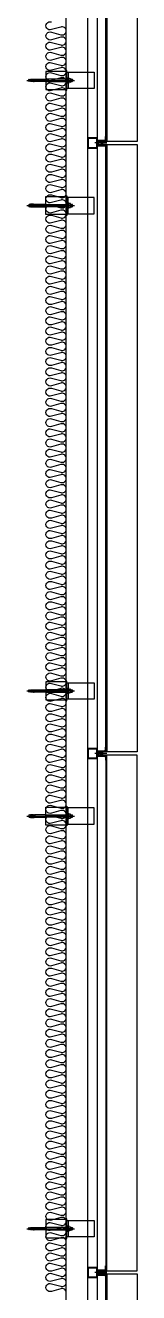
# Model space of a CAD drawing. Header units: millimetres. Extents: x -75040 to 92617, y -36837 to 48530.
# Drawn here: x 87306 to 87850, y 6101 to 12328 of the extents above; entities that cross this region are included whole.
import ezdxf

# ---------------------------------------------------------------- set-up
doc = ezdxf.new("R2010")
doc.units = ezdxf.units.MM
doc.header["$LTSCALE"] = 60
for name, color, linetype in [('A-ELE-9', 9, 'Continuous'), ('A-ETC-8', 8, 'Continuous'), ('A-FIN', 6, 'Continuous'), ('A-HAT-MATL', 8, 'Continuous')]:
    doc.layers.add(name, color=color, linetype=linetype)
doc.layers.add('NOPLOT', color=191, linetype='Continuous', plot=False)

# ---------------------------------------------------------------- blocks, each defined once
blk = doc.blocks.new('A$C632c858f')
at = {"layer": 'A-ETC-8'}
blk.add_arc((-2.8, 0), 24, 341.82483, 18.17517, dxfattribs=at)
blk.add_ellipse((34, 0), major_axis=(7.59, 0), ratio=0.987937, dxfattribs=at)
at = {"layer": 'NOPLOT'}
blk.add_line((0, 0), (58.4, 0), dxfattribs=at)
for points in [[(0, 7.5), (41, 7.5)], [(0, -7.5), (41, -7.5)]]:
    blk.add_lwpolyline(points, dxfattribs=at)
blk = doc.blocks.new('A$Cae507117')
at = {"layer": 'A-ETC-8'}
for points in [[(-50, 0), (-50, -50), (0, -50), (0, 0)], [(-46.8, -3.2), (-46.8, -46.8), (-3.2, -46.8), (-3.2, -3.2)]]:
    blk.add_lwpolyline(points, close=True, dxfattribs=at)
blk = doc.blocks.new('너트 M12')
for p, q in [((-9, 0), (9, 0)), ((-9.5, -9), (-9.5, -0.5)), ((9, -9.5), (-9, -9.5)), ((0, -8.3), (0, -1.2)), ((9.5, -0.5), (9.5, -9))]:
    blk.add_line(p, q)
for centre, start, end in [((-9, -0.5), 90, 180), ((-9, -9), 180, 270), ((9, -0.5), 0, 90), ((9, -9), 270, 0)]:
    blk.add_arc(centre, 0.5, start, end)
at = {"extrusion": (0, 0, -1)}
for centre, major_axis, ratio, start_param, end_param in [((-4.8, -0.9), (-4.75, 0.31), 0.185359, -0.024388, 3.141593), ((4.8, -0.9), (4.75, 0.31), 0.185108, 3.141593, 6.30754), ((-4.8, -8.6), (4.75, 0.31), 0.187111, 0, 3.166211), ((4.8, -8.6), (-4.75, 0.31), 0.185991, 3.117121, 6.283185)]:
    blk.add_ellipse(centre, major_axis=major_axis, ratio=ratio, start_param=start_param, end_param=end_param, dxfattribs=at)
blk = doc.blocks.new('A$C72d8c3b6')
at = {"layer": 'A-ETC-8'}
for p, q in [((94, 0), (-141, 0)), ((-131, 4.5), (-129.5, 6)), ((-121, 4.5), (-131, 4.5)), ((-131, -4.5), (-131, 4.5)), ((-121, 6), (-129.5, 6)), ((-129.5, -6), (-129.5, 6)), ((0, 6), (-109.5, 6)), ((0, 6), (54, 6)), ((54, -6), (54, 6)), ((54, 6), (57, 6)), ((57, -6), (57, 6)), ((71, 4.5), (57, 4.5)), ((57.6, 6.2), (57.6, -6.2)), ((60.6, 6.2), (57.6, 6.2)), ((60.6, 6.2), (75.6, 6.2)), ((61.6, -2), (61.6, 2)), ((65.6, 1.5), (65.6, 2)), ((66.1, 1), (72.7, 1)), ((71, 4.5), (82, 6)), ((76.1, 2.7), (74.3, 1.5)), ((76.6, 5.2), (76.6, 3.5)), ((82, 6), (82.5, 6)), ((84, 4.5), (84, -4.5)), ((-120.8, -4.5), (-131, -4.5)), ((-131, -4.5), (-129.5, -6)), ((-121, -6), (-129.5, -6)), ((-109.5, -6), (0, -6)), ((54, -6), (0, -6)), ((57, -6), (54, -6)), ((71, -4.5), (57, -4.5)), ((60.6, -6.2), (57.6, -6.2)), ((75.6, -6.2), (60.6, -6.2)), ((65.6, -2), (65.6, -1.5)), ((66.1, -1), (72.7, -1)), ((82, -6), (71, -4.5)), ((76.1, -2.7), (74.3, -1.5)), ((76.6, -3.5), (76.6, -5.2)), ((82.5, -6), (82, -6))]:
    blk.add_line(p, q, dxfattribs=at)
for points in [[(-238.5, 40), (-103.5, 40), (-103.5, -40), (-238.5, -40)], [(-109.5, 15), (-109.5, -15), (-111.5, -15), (-111.5, 15)], [(-103.5, -40), (-109.5, -40), (-109.5, 40), (-103.5, 40)], [(-100, 44.5), (-100, -44.5), (0, -44.5), (0, 44.5)]]:
    blk.add_lwpolyline(points, close=True, dxfattribs=at)
blk.add_lwpolyline([(-103.5, 47.5), (-103.5, -47.5, 0.414214), (-102.5, -48.5), (-100, -48.5), (-100, 48.5), (-102.5, 48.5, 0.414214)], format="xyb", close=True, dxfattribs=at)
for centre, radius, start, end in [((63.6, 2), 2, 90, 180), ((63.6, 2), 2, 0, 90), ((66.1, 1.5), 0.5, 180, 270), ((72.7, 4), 3, 270, 303.69007), ((75.6, 5.2), 1, 0, 90), ((75.6, 3.5), 1, 303.69007, 0), ((82.5, 4.5), 1.5, 0, 90), ((63.6, -2), 2, 180, 270), ((63.6, -2), 2, 270, 0), ((66.1, -1.5), 0.5, 90, 180), ((72.7, -4), 3, 56.30993, 90), ((75.6, -5.2), 1, 270, 0), ((75.6, -3.5), 1, 0, 56.30993), ((82.5, -4.5), 1.5, 270, 0)]:
    blk.add_arc(centre, radius, start, end, dxfattribs=at)
at = {"layer": 'A-ETC-8', "rotation": 270}
blk.add_blockref('너트 M12', (-111.5, 0), dxfattribs=at)

msp = doc.modelspace()

# ---------------------------------------------------------------- linework, layer by layer
at = {"layer": 'A-ELE-9', "elevation": 0}
msp.add_lwpolyline([(87700, 14742.5), (87850, 14742.5), (87850, 11757.5), (87700, 11757.5)], dxfattribs=at)
at = {"layer": 'A-ELE-9'}
for points in [[(87700, 11742.5), (87850, 11742.5), (87850, 8757.5), (87700, 8757.5)], [(87700, 6207.5), (87850, 6207.5), (87850, 8742.5), (87700, 8742.5)], [(87700, 6192.5), (87850, 6192.5), (87850, 3407.5), (87700, 3407.5)]]:
    msp.add_lwpolyline(points, dxfattribs=at)
at = {"layer": 'A-ETC-8'}
for p, q in [((87605, 47009.7), (87605, 680)), ((87655, 680), (87655, 47009.7))]:
    msp.add_line(p, q, dxfattribs=at)
at = {"layer": 'A-ETC-8', "elevation": 0}
for points in [[(87692, 11761.5), (87657, 11761.5), (87657, 11750.5), (87655, 11750.5), (87655, 11763.5), (87690.3, 11763.5, -0.226541), (87694, 11767.2), (87694, 11781.9), (87696, 11781.9), (87696, 11765.5, 0.414214)], [(87692, 11738.5), (87657, 11738.5), (87657, 11749.5), (87655, 11749.5), (87655, 11736.5), (87690.3, 11736.5, 0.226541), (87694, 11732.8), (87694, 11718.1), (87696, 11718.1), (87696, 11734.5, -0.414214)], [(87692, 6211.5), (87657, 6211.5), (87657, 6200.5), (87655, 6200.5), (87655, 6213.5), (87690.3, 6213.5, -0.226541), (87694, 6217.2), (87694, 6231.9), (87696, 6231.9), (87696, 6215.5, 0.414214)], [(87692, 6188.5), (87657, 6188.5), (87657, 6199.5), (87655, 6199.5), (87655, 6186.5), (87690.3, 6186.5, 0.226541), (87694, 6182.8), (87694, 6168.1), (87696, 6168.1), (87696, 6184.5, -0.414214)]]:
    msp.add_lwpolyline(points, format="xyb", close=True, dxfattribs=at)
at = {"layer": 'A-ETC-8'}
for points in [[(87692, 8761.5), (87657, 8761.5), (87657, 8750.5), (87655, 8750.5), (87655, 8763.5), (87690.3, 8763.5, -0.226541), (87694, 8767.2), (87694, 8781.9), (87696, 8781.9), (87696, 8765.5, 0.414214)], [(87692, 8738.5), (87657, 8738.5), (87657, 8749.5), (87655, 8749.5), (87655, 8736.5), (87690.3, 8736.5, 0.226541), (87694, 8732.8), (87694, 8718.1), (87696, 8718.1), (87696, 8734.5, -0.414214)]]:
    msp.add_lwpolyline(points, format="xyb", close=True, dxfattribs=at)
at = {"layer": 'A-FIN', "elevation": 0}
msp.add_lwpolyline([(87659, 14738.5), (87659, 14742.5), (87700, 14742.5), (87700, 11757.5), (87659, 11757.5), (87659, 11761.5), (87696, 11761.5), (87696, 14738.5), (87659, 14738.5)], close=True, dxfattribs=at)
at = {"layer": 'A-FIN'}
for points in [[(87659, 11738.5), (87659, 11742.5), (87700, 11742.5), (87700, 8757.5), (87659, 8757.5), (87659, 8761.5), (87696, 8761.5), (87696, 11738.5), (87659, 11738.5)], [(87659, 6211.5), (87659, 6207.5), (87700, 6207.5), (87700, 8742.5), (87659, 8742.5), (87659, 8738.5), (87696, 8738.5), (87696, 6211.5), (87659, 6211.5)], [(87659, 6188.5), (87659, 6192.5), (87700, 6192.5), (87700, 3407.5), (87659, 3407.5), (87659, 3411.5), (87696, 3411.5), (87696, 6188.5), (87659, 6188.5)]]:
    msp.add_lwpolyline(points, close=True, dxfattribs=at)
at = {"layer": 'A-HAT-MATL'}
msp.add_line((87500, -150), (87500, 47009.7), dxfattribs=at)
msp.add_lwpolyline([(87500, 6100.8, 0.524856), (87472.9, 6119.5), (87427.1, 6107.1, -1.449198), (87427.1, 6144.5), (87472.9, 6132.1, 0.524856), (87500, 6150.8, 0.524856), (87472.9, 6169.5), (87427.1, 6157.1, -1.449198), (87427.1, 6194.5), (87472.9, 6182.1, 0.524856), (87500, 6200.8, 0.524856), (87472.9, 6219.5), (87427.1, 6207.1, -1.449198), (87427.1, 6244.5), (87472.9, 6232.1, 0.524856), (87500, 6250.8, 0.524856), (87472.9, 6269.5), (87427.1, 6257.1, -1.449198), (87427.1, 6294.5), (87472.9, 6282.1, 0.524856), (87500, 6300.8, 0.524856), (87472.9, 6319.5), (87427.1, 6307.1, -1.449198), (87427.1, 6344.5), (87472.9, 6332.1, 0.524856), (87500, 6350.8, 0.524856), (87472.9, 6369.5), (87427.1, 6357.1, -1.449198), (87427.1, 6394.5), (87472.9, 6382.1, 0.524856), (87500, 6400.8, 0.524856), (87472.9, 6419.5), (87427.1, 6407.1, -1.449198), (87427.1, 6444.5), (87472.9, 6432.1, 0.524856), (87500, 6450.8, 0.524856), (87472.9, 6469.5), (87427.1, 6457.1, -1.449198), (87427.1, 6494.5), (87472.9, 6482.1, 0.524856), (87500, 6500.8, 0.524856), (87472.9, 6519.5), (87427.1, 6507.1, -1.449198), (87427.1, 6544.5), (87472.9, 6532.1, 0.524856), (87500, 6550.8, 0.524856), (87472.9, 6569.5), (87427.1, 6557.1, -1.449198), (87427.1, 6594.5), (87472.9, 6582.1, 0.524856), (87500, 6600.8, 0.524856), (87472.9, 6619.5), (87427.1, 6607.1, -1.449198), (87427.1, 6644.5), (87472.9, 6632.1, 0.524856), (87500, 6650.8, 0.524856), (87472.9, 6669.5), (87427.1, 6657.1, -1.449198), (87427.1, 6694.5), (87472.9, 6682.1, 0.524856), (87500, 6700.8, 0.524856), (87472.9, 6719.5), (87427.1, 6707.1, -1.449198), (87427.1, 6744.5), (87472.9, 6732.1, 0.524856), (87500, 6750.8, 0.524856), (87472.9, 6769.5), (87427.1, 6757.1, -1.449198), (87427.1, 6794.5), (87472.9, 6782.1, 0.524856), (87500, 6800.8, 0.524856), (87472.9, 6819.5), (87427.1, 6807.1, -1.449198), (87427.1, 6844.5), (87472.9, 6832.1, 0.524856), (87500, 6850.8, 0.524856), (87472.9, 6869.5), (87427.1, 6857.1, -1.449198), (87427.1, 6894.5), (87472.9, 6882.1, 0.524856), (87500, 6900.8, 0.524856), (87472.9, 6919.5), (87427.1, 6907.1, -1.449198), (87427.1, 6944.5), (87472.9, 6932.1, 0.524856), (87500, 6950.8, 0.524856), (87472.9, 6969.5), (87427.1, 6957.1, -1.449198), (87427.1, 6994.5), (87472.9, 6982.1, 0.524856), (87500, 7000.8, 0.524856), (87472.9, 7019.5), (87427.1, 7007.1, -1.449198), (87427.1, 7044.5), (87472.9, 7032.1, 0.524856), (87500, 7050.8, 0.524856), (87472.9, 7069.5), (87427.1, 7057.1, -1.449198), (87427.1, 7094.5), (87472.9, 7082.1, 0.524856), (87500, 7100.8, 0.524856), (87472.9, 7119.5), (87427.1, 7107.1, -1.449198), (87427.1, 7144.5), (87472.9, 7132.1, 0.524856), (87500, 7150.8, 0.524856), (87472.9, 7169.5), (87427.1, 7157.1, -1.449198), (87427.1, 7194.5), (87472.9, 7182.1, 0.524856), (87500, 7200.8, 0.524856), (87472.9, 7219.5), (87427.1, 7207.1, -1.449198), (87427.1, 7244.5), (87472.9, 7232.1, 0.524856), (87500, 7250.8, 0.524856), (87472.9, 7269.5), (87427.1, 7257.1, -1.449198), (87427.1, 7294.5), (87472.9, 7282.1, 0.524856), (87500, 7300.8, 0.524856), (87472.9, 7319.5), (87427.1, 7307.1, -1.449198), (87427.1, 7344.5), (87472.9, 7332.1, 0.524856), (87500, 7350.8, 0.524856), (87472.9, 7369.5), (87427.1, 7357.1, -1.449198), (87427.1, 7394.5), (87472.9, 7382.1, 0.524856), (87500, 7400.8, 0.524856), (87472.9, 7419.5), (87427.1, 7407.1, -1.449198), (87427.1, 7444.5), (87472.9, 7432.1, 0.524856), (87500, 7450.8, 0.524856), (87472.9, 7469.5), (87427.1, 7457.1, -1.449198), (87427.1, 7494.5), (87472.9, 7482.1, 0.524856), (87500, 7500.8, 0.524856), (87472.9, 7519.5), (87427.1, 7507.1, -1.449198), (87427.1, 7544.5), (87472.9, 7532.1, 0.524856), (87500, 7550.8, 0.524856), (87472.9, 7569.5), (87427.1, 7557.1, -1.449198), (87427.1, 7594.5), (87472.9, 7582.1, 0.524856), (87500, 7600.8, 0.524856), (87472.9, 7619.5), (87427.1, 7607.1, -1.449198), (87427.1, 7644.5), (87472.9, 7632.1, 0.524856), (87500, 7650.8, 0.524856), (87472.9, 7669.5), (87427.1, 7657.1, -1.449198), (87427.1, 7694.5), (87472.9, 7682.1, 0.524856), (87500, 7700.8, 0.524856), (87472.9, 7719.5), (87427.1, 7707.1, -1.449198), (87427.1, 7744.5), (87472.9, 7732.1, 0.524856), (87500, 7750.8, 0.524856), (87472.9, 7769.5), (87427.1, 7757.1, -1.449198), (87427.1, 7794.5), (87472.9, 7782.1, 0.524856), (87500, 7800.8, 0.524856), (87472.9, 7819.5), (87427.1, 7807.1, -1.449198), (87427.1, 7844.5), (87472.9, 7832.1, 0.524856), (87500, 7850.8, 0.524856), (87472.9, 7869.5), (87427.1, 7857.1, -1.449198), (87427.1, 7894.5), (87472.9, 7882.1, 0.524856), (87500, 7900.8, 0.524856), (87472.9, 7919.5), (87427.1, 7907.1, -1.449198), (87427.1, 7944.5), (87472.9, 7932.1, 0.524856), (87500, 7950.8, 0.524856), (87472.9, 7969.5), (87427.1, 7957.1, -1.449198), (87427.1, 7994.5), (87472.9, 7982.1, 0.524856), (87500, 8000.8, 0.524856), (87472.9, 8019.5), (87427.1, 8007.1, -1.449198), (87427.1, 8044.5), (87472.9, 8032.1, 0.524856), (87500, 8050.8, 0.524856), (87472.9, 8069.5), (87427.1, 8057.1, -1.449198), (87427.1, 8094.5), (87472.9, 8082.1, 0.524856), (87500, 8100.8, 0.524856), (87472.9, 8119.5), (87427.1, 8107.1, -1.449198), (87427.1, 8144.5), (87472.9, 8132.1, 0.524856), (87500, 8150.8, 0.524856), (87472.9, 8169.5), (87427.1, 8157.1, -1.449198), (87427.1, 8194.5), (87472.9, 8182.1, 0.524856), (87500, 8200.8, 0.524856), (87472.9, 8219.5), (87427.1, 8207.1, -1.449198), (87427.1, 8244.5), (87472.9, 8232.1, 0.524856), (87500, 8250.8, 0.524856), (87472.9, 8269.5), (87427.1, 8257.1, -1.449198), (87427.1, 8294.5), (87472.9, 8282.1, 0.524856), (87500, 8300.8, 0.524856), (87472.9, 8319.5), (87427.1, 8307.1, -1.449198), (87427.1, 8344.5), (87472.9, 8332.1, 0.524856), (87500, 8350.8, 0.524856), (87472.9, 8369.5), (87427.1, 8357.1, -1.449198), (87427.1, 8394.5), (87472.9, 8382.1, 0.524856), (87500, 8400.8, 0.524856), (87472.9, 8419.5), (87427.1, 8407.1, -1.449198), (87427.1, 8444.5), (87472.9, 8432.1, 0.524856), (87500, 8450.8, 0.524856), (87472.9, 8469.5), (87427.1, 8457.1, -1.449198), (87427.1, 8494.5), (87472.9, 8482.1, 0.524856), (87500, 8500.8, 0.524856), (87472.9, 8519.5), (87427.1, 8507.1, -1.449198), (87427.1, 8544.5), (87472.9, 8532.1, 0.524856), (87500, 8550.8, 0.524856), (87472.9, 8569.5), (87427.1, 8557.1, -1.449198), (87427.1, 8594.5), (87472.9, 8582.1, 0.524856), (87500, 8600.8, 0.524856), (87472.9, 8619.5), (87427.1, 8607.1, -1.449198), (87427.1, 8644.5), (87472.9, 8632.1, 0.524856), (87500, 8650.8, 0.524856), (87472.9, 8669.5), (87427.1, 8657.1, -1.449198), (87427.1, 8694.5), (87472.9, 8682.1, 0.524856), (87500, 8700.8, 0.524856), (87472.9, 8719.5), (87427.1, 8707.1, -1.449198), (87427.1, 8744.5), (87472.9, 8732.1, 0.524856), (87500, 8750.8, 0.524856), (87472.9, 8769.5), (87427.1, 8757.1, -1.449198), (87427.1, 8794.5), (87472.9, 8782.1, 0.524856), (87500, 8800.8, 0.524856), (87472.9, 8819.5), (87427.1, 8807.1, -1.449198), (87427.1, 8844.5), (87472.9, 8832.1, 0.524856), (87500, 8850.8, 0.524856), (87472.9, 8869.5), (87427.1, 8857.1, -1.449198), (87427.1, 8894.5), (87472.9, 8882.1, 0.524856), (87500, 8900.8, 0.524856), (87472.9, 8919.5), (87427.1, 8907.1, -1.449198), (87427.1, 8944.5), (87472.9, 8932.1, 0.524856), (87500, 8950.8, 0.524856), (87472.9, 8969.5), (87427.1, 8957.1, -1.449198), (87427.1, 8994.5), (87472.9, 8982.1, 0.524856), (87500, 9000.8, 0.524856), (87472.9, 9019.5), (87427.1, 9007.1, -1.449198), (87427.1, 9044.5), (87472.9, 9032.1, 0.524856), (87500, 9050.8, 0.524856), (87472.9, 9069.5), (87427.1, 9057.1, -1.449198), (87427.1, 9094.5), (87472.9, 9082.1, 0.524856), (87500, 9100.8, 0.524856), (87472.9, 9119.5), (87427.1, 9107.1, -1.449198), (87427.1, 9144.5), (87472.9, 9132.1, 0.524856), (87500, 9150.8, 0.524856), (87472.9, 9169.5), (87427.1, 9157.1, -1.449198), (87427.1, 9194.5), (87472.9, 9182.1, 0.524856), (87500, 9200.8, 0.524856), (87472.9, 9219.5), (87427.1, 9207.1, -1.449198), (87427.1, 9244.5), (87472.9, 9232.1, 0.524856), (87500, 9250.8, 0.524856), (87472.9, 9269.5), (87427.1, 9257.1, -1.449198), (87427.1, 9294.5), (87472.9, 9282.1, 0.524856), (87500, 9300.8, 0.524856), (87472.9, 9319.5), (87427.1, 9307.1, -1.449198), (87427.1, 9344.5), (87472.9, 9332.1, 0.524856), (87500, 9350.8, 0.524856), (87472.9, 9369.5), (87427.1, 9357.1, -1.449198), (87427.1, 9394.5), (87472.9, 9382.1, 0.524856), (87500, 9400.8, 0.524856), (87472.9, 9419.5), (87427.1, 9407.1, -1.449198), (87427.1, 9444.5), (87472.9, 9432.1, 0.524856), (87500, 9450.8, 0.524856), (87472.9, 9469.5), (87427.1, 9457.1, -1.449198), (87427.1, 9494.5), (87472.9, 9482.1, 0.524856), (87500, 9500.8, 0.524856), (87472.9, 9519.5), (87427.1, 9507.1, -1.449198), (87427.1, 9544.5), (87472.9, 9532.1, 0.524856), (87500, 9550.8, 0.524856), (87472.9, 9569.5), (87427.1, 9557.1, -1.449198), (87427.1, 9594.5), (87472.9, 9582.1, 0.524856), (87500, 9600.8, 0.524856), (87472.9, 9619.5), (87427.1, 9607.1, -1.449198), (87427.1, 9644.5), (87472.9, 9632.1, 0.524856), (87500, 9650.8, 0.524856), (87472.9, 9669.5), (87427.1, 9657.1, -1.449198), (87427.1, 9694.5), (87472.9, 9682.1, 0.524856), (87500, 9700.8, 0.524856), (87472.9, 9719.5), (87427.1, 9707.1, -1.449198), (87427.1, 9744.5), (87472.9, 9732.1, 0.524856), (87500, 9750.8, 0.524856), (87472.9, 9769.5), (87427.1, 9757.1, -1.449198), (87427.1, 9794.5), (87472.9, 9782.1, 0.524856), (87500, 9800.8, 0.524856), (87472.9, 9819.5), (87427.1, 9807.1, -1.449198), (87427.1, 9844.5), (87472.9, 9832.1, 0.524856), (87500, 9850.8, 0.524856), (87472.9, 9869.5), (87427.1, 9857.1, -1.449198), (87427.1, 9894.5), (87472.9, 9882.1, 0.524856), (87500, 9900.8, 0.524856), (87472.9, 9919.5), (87427.1, 9907.1, -1.449198), (87427.1, 9944.5), (87472.9, 9932.1, 0.524856), (87500, 9950.8, 0.524856), (87472.9, 9969.5), (87427.1, 9957.1, -1.449198), (87427.1, 9994.5), (87472.9, 9982.1, 0.524856), (87500, 10000.8, 0.524856), (87472.9, 10019.5), (87427.1, 10007.1, -1.449198), (87427.1, 10044.5), (87472.9, 10032.1, 0.524856), (87500, 10050.8, 0.524856), (87472.9, 10069.5), (87427.1, 10057.1, -1.449198), (87427.1, 10094.5), (87472.9, 10082.1, 0.524856), (87500, 10100.8, 0.524856), (87472.9, 10119.5), (87427.1, 10107.1, -1.449198), (87427.1, 10144.5), (87472.9, 10132.1, 0.524856), (87500, 10150.8, 0.524856), (87472.9, 10169.5), (87427.1, 10157.1, -1.449198), (87427.1, 10194.5), (87472.9, 10182.1, 0.524856), (87500, 10200.8, 0.524856), (87472.9, 10219.5), (87427.1, 10207.1, -1.449198), (87427.1, 10244.5), (87472.9, 10232.1, 0.524856), (87500, 10250.8, 0.524856), (87472.9, 10269.5), (87427.1, 10257.1, -1.449198), (87427.1, 10294.5), (87472.9, 10282.1, 0.524856), (87500, 10300.8, 0.524856), (87472.9, 10319.5), (87427.1, 10307.1, -1.449198), (87427.1, 10344.5), (87472.9, 10332.1, 0.524856), (87500, 10350.8, 0.524856), (87472.9, 10369.5), (87427.1, 10357.1, -1.449198), (87427.1, 10394.5), (87472.9, 10382.1, 0.524856), (87500, 10400.8, 0.524856), (87472.9, 10419.5), (87427.1, 10407.1, -1.449198), (87427.1, 10444.5), (87472.9, 10432.1, 0.524856), (87500, 10450.8, 0.524856), (87472.9, 10469.5), (87427.1, 10457.1, -1.449198), (87427.1, 10494.5), (87472.9, 10482.1, 0.524856), (87500, 10500.8, 0.524856), (87472.9, 10519.5), (87427.1, 10507.1, -1.449198), (87427.1, 10544.5), (87472.9, 10532.1, 0.524856), (87500, 10550.8, 0.524856), (87472.9, 10569.5), (87427.1, 10557.1, -1.449198), (87427.1, 10594.5), (87472.9, 10582.1, 0.524856), (87500, 10600.8, 0.524856), (87472.9, 10619.5), (87427.1, 10607.1, -1.449198), (87427.1, 10644.5), (87472.9, 10632.1, 0.524856), (87500, 10650.8, 0.524856), (87472.9, 10669.5), (87427.1, 10657.1, -1.449198), (87427.1, 10694.5), (87472.9, 10682.1, 0.524856), (87500, 10700.8, 0.524856), (87472.9, 10719.5), (87427.1, 10707.1, -1.449198), (87427.1, 10744.5), (87472.9, 10732.1, 0.524856), (87500, 10750.8, 0.524856), (87472.9, 10769.5), (87427.1, 10757.1, -1.449198), (87427.1, 10794.5), (87472.9, 10782.1, 0.524856), (87500, 10800.8, 0.524856), (87472.9, 10819.5), (87427.1, 10807.1, -1.449198), (87427.1, 10844.5), (87472.9, 10832.1, 0.524856), (87500, 10850.8, 0.524856), (87472.9, 10869.5), (87427.1, 10857.1, -1.449198), (87427.1, 10894.5), (87472.9, 10882.1, 0.524856), (87500, 10900.8, 0.524856), (87472.9, 10919.5), (87427.1, 10907.1, -1.449198), (87427.1, 10944.5), (87472.9, 10932.1, 0.524856), (87500, 10950.8, 0.524856), (87472.9, 10969.5), (87427.1, 10957.1, -1.449198), (87427.1, 10994.5), (87472.9, 10982.1, 0.524856), (87500, 11000.8, 0.524856), (87472.9, 11019.5), (87427.1, 11007.1, -1.449198), (87427.1, 11044.5), (87472.9, 11032.1, 0.524856), (87500, 11050.8, 0.524856), (87472.9, 11069.5), (87427.1, 11057.1, -1.449198), (87427.1, 11094.5), (87472.9, 11082.1, 0.524856), (87500, 11100.8, 0.524856), (87472.9, 11119.5), (87427.1, 11107.1, -1.449198), (87427.1, 11144.5), (87472.9, 11132.1, 0.524856), (87500, 11150.8, 0.524856), (87472.9, 11169.5), (87427.1, 11157.1, -1.449198), (87427.1, 11194.5), (87472.9, 11182.1, 0.524856), (87500, 11200.8, 0.524856), (87472.9, 11219.5), (87427.1, 11207.1, -1.449198), (87427.1, 11244.5), (87472.9, 11232.1, 0.524856), (87500, 11250.8, 0.524856), (87472.9, 11269.5), (87427.1, 11257.1, -1.449198), (87427.1, 11294.5), (87472.9, 11282.1, 0.524856), (87500, 11300.8, 0.524856), (87472.9, 11319.5), (87427.1, 11307.1, -1.449198), (87427.1, 11344.5), (87472.9, 11332.1, 0.524856), (87500, 11350.8, 0.524856), (87472.9, 11369.5), (87427.1, 11357.1, -1.449198), (87427.1, 11394.5), (87472.9, 11382.1, 0.524856), (87500, 11400.8, 0.524856), (87472.9, 11419.5), (87427.1, 11407.1, -1.449198), (87427.1, 11444.5), (87472.9, 11432.1, 0.524856), (87500, 11450.8, 0.524856), (87472.9, 11469.5), (87427.1, 11457.1, -1.449198), (87427.1, 11494.5), (87472.9, 11482.1, 0.524856), (87500, 11500.8, 0.524856), (87472.9, 11519.5), (87427.1, 11507.1, -1.449198), (87427.1, 11544.5), (87472.9, 11532.1, 0.524856), (87500, 11550.8, 0.524856), (87472.9, 11569.5), (87427.1, 11557.1, -1.449198), (87427.1, 11594.5), (87472.9, 11582.1, 0.524856), (87500, 11600.8, 0.524856), (87472.9, 11619.5), (87427.1, 11607.1, -1.449198), (87427.1, 11644.5), (87472.9, 11632.1, 0.524856), (87500, 11650.8, 0.524856), (87472.9, 11669.5), (87427.1, 11657.1, -1.449198), (87427.1, 11694.5), (87472.9, 11682.1, 0.524856), (87500, 11700.8, 0.524856), (87472.9, 11719.5), (87427.1, 11707.1, -1.449198), (87427.1, 11744.5), (87472.9, 11732.1, 0.524856), (87500, 11750.8, 0.524856), (87472.9, 11769.5), (87427.1, 11757.1, -1.449198), (87427.1, 11794.5), (87472.9, 11782.1, 0.524856), (87500, 11800.8, 0.524856), (87472.9, 11819.5), (87427.1, 11807.1, -1.449198), (87427.1, 11844.5), (87472.9, 11832.1, 0.524856), (87500, 11850.8, 0.524856), (87472.9, 11869.5), (87427.1, 11857.1, -1.449198), (87427.1, 11894.5), (87472.9, 11882.1, 0.524856), (87500, 11900.8, 0.524856), (87472.9, 11919.5), (87427.1, 11907.1, -1.449198), (87427.1, 11944.5), (87472.9, 11932.1, 0.524856), (87500, 11950.8, 0.524856), (87472.9, 11969.5), (87427.1, 11957.1, -1.449198), (87427.1, 11994.5), (87472.9, 11982.1, 0.524856), (87500, 12000.8, 0.524856), (87472.9, 12019.5), (87427.1, 12007.1, -1.449198), (87427.1, 12044.5), (87472.9, 12032.1, 0.524856), (87500, 12050.8, 0.524856), (87472.9, 12069.5), (87427.1, 12057.1, -1.449198), (87427.1, 12094.5), (87472.9, 12082.1, 0.524856), (87500, 12100.8, 0.524856), (87472.9, 12119.5), (87427.1, 12107.1, -1.449198), (87427.1, 12144.5), (87472.9, 12132.1, 0.524856), (87500, 12150.8, 0.524856), (87472.9, 12169.5), (87427.1, 12157.1, -1.449198), (87427.1, 12194.5), (87472.9, 12182.1, 0.524856), (87500, 12200.8, 0.524856), (87472.9, 12219.5), (87427.1, 12207.1, -1.449198), (87427.1, 12244.5), (87472.9, 12232.1, 0.524856), (87500, 12250.8, 0.524856), (87472.9, 12269.5), (87427.1, 12257.1, -1.449198), (87427.1, 12294.5), (87472.9, 12282.1, 0.524856), (87500, 12300.8, 0.524856), (87472.9, 12319.5), (87427.1, 12307.1, -1.449198), (87427.1, 12344.5)], format="xyb", dxfattribs=at)

# ---------------------------------------------------------------- block references
at = {"layer": 'A-ETC-8', "rotation": 180}
for name, p in [('A$C72d8c3b6', (87400, 12057.5)), ('A$Cae507117', (87605, 11725)), ('A$C632c858f', (87700, 11750)), ('A$C72d8c3b6', (87400, 9057.5)), ('A$Cae507117', (87605, 8725)), ('A$C632c858f', (87700, 8750)), ('A$C72d8c3b6', (87400, 6415)), ('A$Cae507117', (87605, 6175)), ('A$C632c858f', (87700, 6200))]:
    msp.add_blockref(name, p, dxfattribs=at)
at = {"layer": 'A-ETC-8', "xscale": -1}
for p in [(87400, 11442.5), (87400, 8442.5)]:
    msp.add_blockref('A$C72d8c3b6', p, dxfattribs=at)

doc.saveas('drawing.dxf')
